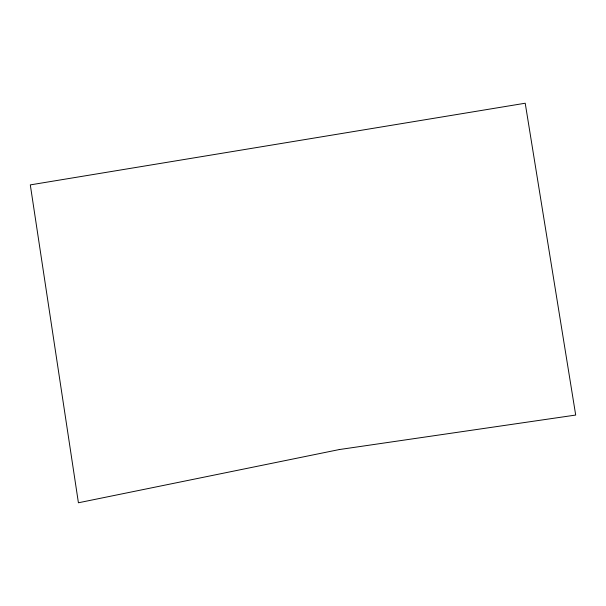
<?xml version="1.0" encoding="UTF-8"?>
<svg xmlns="http://www.w3.org/2000/svg" width="606" height="606" viewBox="0 0 606 606"><rect width="100%" height="100%" fill="white"/><g stroke="black" fill="none" stroke-linecap="round" stroke-linejoin="round"><path stroke-width="0.91" d="M339.299 449.554L78.416 502.775L30.3 184.891L525.22 103.225L575.7 415.057L339.299 449.554"/></g></svg>
